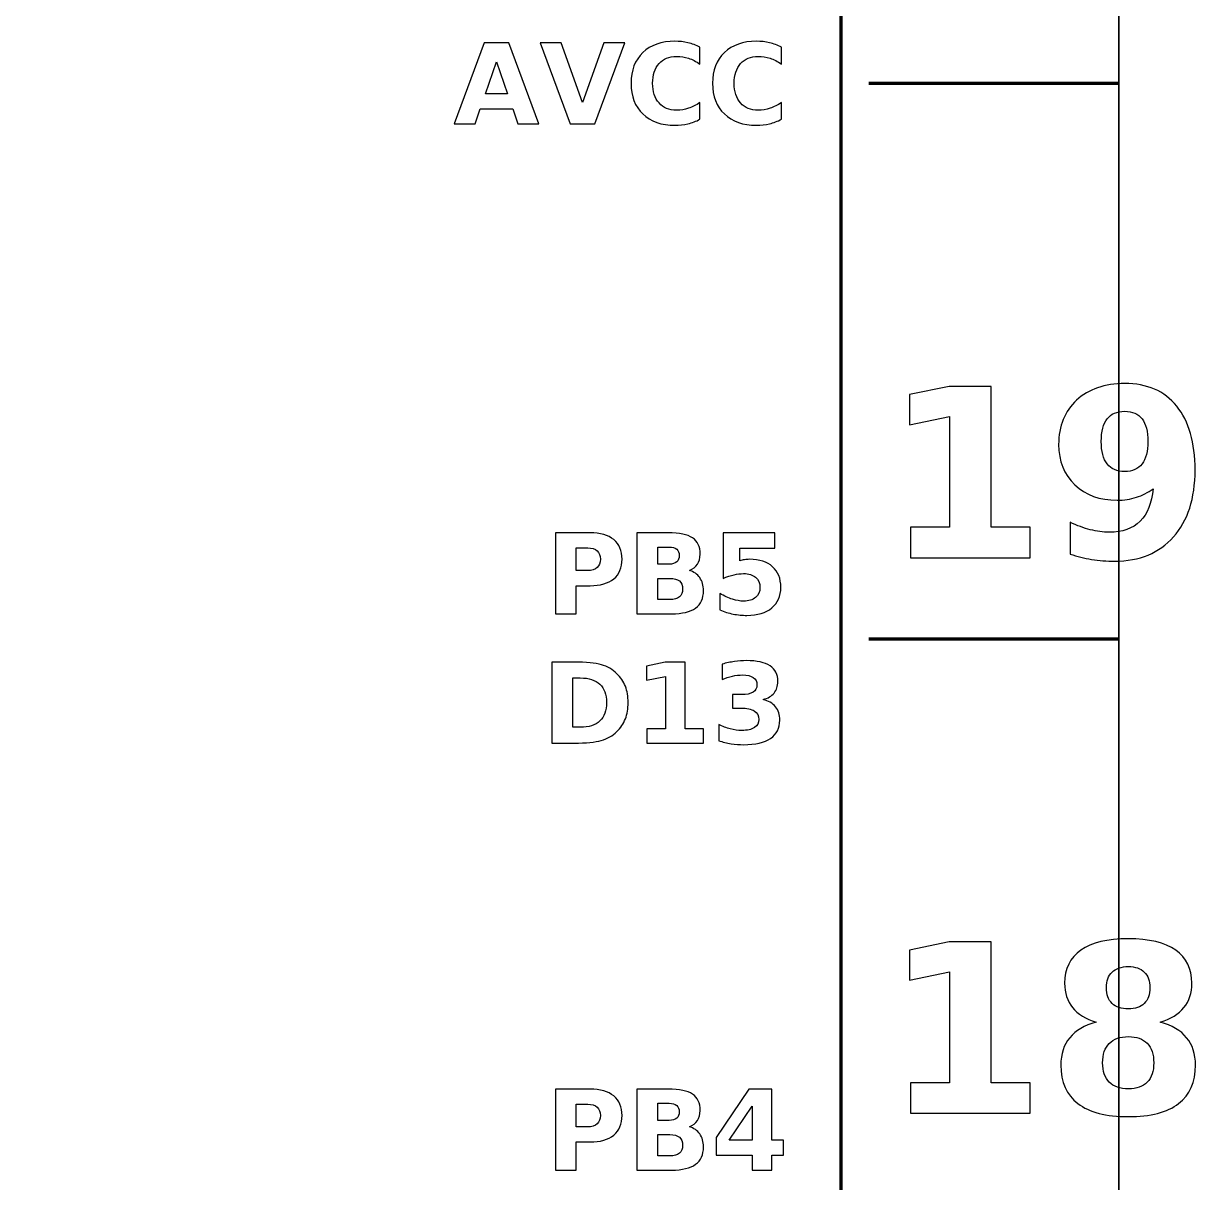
# Model space of a CAD drawing. Header units: centimetres. Extents: x -12.6 to -8.4, y -22.9 to -6.8.
# Drawn here: x -10.472 to -8.362, y -18.829 to -16.742 of the extents above; entities that cross this region are included whole.
import ezdxf

# ---------------------------------------------------------------- set-up
doc = ezdxf.new("R2010")
doc.units = ezdxf.units.CM
doc.header["$MEASUREMENT"] = 0
doc.layers.add('Layer 1', color=7, linetype='Continuous')

msp = doc.modelspace()

# ---------------------------------------------------------------- linework, layer by layer
at = {"layer": 'Layer 1', "color": 7, "lineweight": 35}
msp.add_open_spline([(-12.5, -6.85), (-12.5, -6.85), (-8.5, -6.85), (-8.5, -6.85), (-8.5, -6.85), (-8.5, -6.85), (-8.5, -22.85), (-8.5, -22.85), (-8.5, -22.85), (-8.5, -22.85), (-12.5, -22.85), (-12.5, -22.85), (-12.5, -22.85), (-12.5, -22.85), (-12.5, -6.85), (-12.5, -6.85)], degree=3, knots=[0, 0, 0, 0, 0.25, 0.25, 0.25, 0.25, 0.5, 0.5, 0.5, 0.5, 0.75, 0.75, 0.75, 0.75, 1, 1, 1, 1], dxfattribs=at)
at = {"layer": 'Layer 1', "color": 250, "lineweight": 100}
msp.add_open_spline([(-12, -8.35), (-12, -8.35), (-9, -8.35), (-9, -8.35), (-9, -8.35), (-9, -8.35), (-9, -22.25), (-9, -22.25), (-9, -22.25), (-9, -22.25), (-12, -22.25), (-12, -22.25), (-12, -22.25), (-12, -22.25), (-12, -8.35), (-12, -8.35)], degree=3, knots=[0, 0, 0, 0, 0.25, 0.25, 0.25, 0.25, 0.5, 0.5, 0.5, 0.5, 0.75, 0.75, 0.75, 0.75, 1, 1, 1, 1], dxfattribs=at)
at = {"layer": 'Layer 1', "color": 250}
for points, knots in [([(-9.59084, -16.89637), (-9.59084, -16.89637), (-9.64964, -16.89637), (-9.64964, -16.89637), (-9.64964, -16.89637), (-9.64964, -16.89637), (-9.6589, -16.9229), (-9.6589, -16.9229), (-9.6589, -16.9229), (-9.6589, -16.9229), (-9.6967, -16.9229), (-9.6967, -16.9229), (-9.6967, -16.9229), (-9.6967, -16.9229), (-9.6427, -16.7771), (-9.6427, -16.7771), (-9.6427, -16.7771), (-9.6427, -16.7771), (-9.59787, -16.7771), (-9.59787, -16.7771), (-9.59787, -16.7771), (-9.59787, -16.7771), (-9.54387, -16.9229), (-9.54387, -16.9229), (-9.54387, -16.9229), (-9.54387, -16.9229), (-9.58167, -16.9229), (-9.58167, -16.9229), (-9.58167, -16.9229), (-9.58167, -16.9229), (-9.59084, -16.89637), (-9.59084, -16.89637)], [0, 0, 0, 0, 0.125, 0.125, 0.125, 0.125, 0.25, 0.25, 0.25, 0.25, 0.375, 0.375, 0.375, 0.375, 0.5, 0.5, 0.5, 0.5, 0.625, 0.625, 0.625, 0.625, 0.75, 0.75, 0.75, 0.75, 0.875, 0.875, 0.875, 0.875, 1, 1, 1, 1]), ([(-9.5419, -16.7771), (-9.5419, -16.7771), (-9.5041, -16.7771), (-9.5041, -16.7771), (-9.5041, -16.7771), (-9.5041, -16.7771), (-9.46544, -16.8847), (-9.46544, -16.8847), (-9.46544, -16.8847), (-9.46544, -16.8847), (-9.42687, -16.7771), (-9.42687, -16.7771), (-9.42687, -16.7771), (-9.42687, -16.7771), (-9.38907, -16.7771), (-9.38907, -16.7771), (-9.38907, -16.7771), (-9.38907, -16.7771), (-9.44307, -16.9229), (-9.44307, -16.9229), (-9.44307, -16.9229), (-9.44307, -16.9229), (-9.4879, -16.9229), (-9.4879, -16.9229), (-9.4879, -16.9229), (-9.4879, -16.9229), (-9.5419, -16.7771), (-9.5419, -16.7771)], [0, 0, 0, 0, 0.1428571, 0.1428571, 0.1428571, 0.1428571, 0.2857143, 0.2857143, 0.2857143, 0.2857143, 0.4285714, 0.4285714, 0.4285714, 0.4285714, 0.5714286, 0.5714286, 0.5714286, 0.5714286, 0.7142857, 0.7142857, 0.7142857, 0.7142857, 0.8571429, 0.8571429, 0.8571429, 0.8571429, 1, 1, 1, 1]), ([(-9.25407, -16.9149), (-9.26097, -16.91847), (-9.26817, -16.92117), (-9.27567, -16.923), (-9.27567, -16.923), (-9.28314, -16.92483), (-9.29097, -16.92573), (-9.2991, -16.92573), (-9.2991, -16.92573), (-9.32337, -16.92573), (-9.3426, -16.91893), (-9.3568, -16.90537), (-9.3568, -16.90537), (-9.371, -16.8918), (-9.3781, -16.8734), (-9.3781, -16.85013), (-9.3781, -16.85013), (-9.3781, -16.82683), (-9.371, -16.8084), (-9.3568, -16.79483), (-9.3568, -16.79483), (-9.3426, -16.78127), (-9.32337, -16.77447), (-9.2991, -16.77447), (-9.2991, -16.77447), (-9.29097, -16.77447), (-9.28314, -16.77537), (-9.27567, -16.7772), (-9.27567, -16.7772), (-9.26817, -16.77903), (-9.26097, -16.78173), (-9.25407, -16.7853), (-9.25407, -16.7853), (-9.25407, -16.7853), (-9.25407, -16.81547), (-9.25407, -16.81547), (-9.25407, -16.81547), (-9.26104, -16.8107), (-9.2679, -16.80723), (-9.27467, -16.80503), (-9.27467, -16.80503), (-9.28144, -16.8028), (-9.28857, -16.8017), (-9.29607, -16.8017), (-9.29607, -16.8017), (-9.30947, -16.8017), (-9.32004, -16.806), (-9.3277, -16.8146), (-9.3277, -16.8146), (-9.3354, -16.8232), (-9.33924, -16.83503), (-9.33924, -16.85013), (-9.33924, -16.85013), (-9.33924, -16.8652), (-9.3354, -16.877), (-9.3277, -16.8856), (-9.3277, -16.8856), (-9.32004, -16.8942), (-9.30947, -16.8985), (-9.29607, -16.8985), (-9.29607, -16.8985), (-9.28857, -16.8985), (-9.28144, -16.8974), (-9.27467, -16.89517), (-9.27467, -16.89517), (-9.2679, -16.89297), (-9.26104, -16.8895), (-9.25407, -16.88473), (-9.25407, -16.88473), (-9.25407, -16.88473), (-9.25407, -16.9149), (-9.25407, -16.9149)], [0, 0, 0, 0, 0.0555556, 0.0555556, 0.0555556, 0.0555556, 0.1111111, 0.1111111, 0.1111111, 0.1111111, 0.1666667, 0.1666667, 0.1666667, 0.1666667, 0.2222222, 0.2222222, 0.2222222, 0.2222222, 0.2777778, 0.2777778, 0.2777778, 0.2777778, 0.3333333, 0.3333333, 0.3333333, 0.3333333, 0.3888889, 0.3888889, 0.3888889, 0.3888889, 0.4444444, 0.4444444, 0.4444444, 0.4444444, 0.5, 0.5, 0.5, 0.5, 0.5555556, 0.5555556, 0.5555556, 0.5555556, 0.6111111, 0.6111111, 0.6111111, 0.6111111, 0.6666667, 0.6666667, 0.6666667, 0.6666667, 0.7222222, 0.7222222, 0.7222222, 0.7222222, 0.7777778, 0.7777778, 0.7777778, 0.7777778, 0.8333333, 0.8333333, 0.8333333, 0.8333333, 0.8888889, 0.8888889, 0.8888889, 0.8888889, 0.9444444, 0.9444444, 0.9444444, 0.9444444, 1, 1, 1, 1]), ([(-9.1073, -16.9149), (-9.1142, -16.91847), (-9.1214, -16.92117), (-9.1289, -16.923), (-9.1289, -16.923), (-9.13637, -16.92483), (-9.1442, -16.92573), (-9.15233, -16.92573), (-9.15233, -16.92573), (-9.1766, -16.92573), (-9.19583, -16.91893), (-9.21003, -16.90537), (-9.21003, -16.90537), (-9.22423, -16.8918), (-9.23133, -16.8734), (-9.23133, -16.85013), (-9.23133, -16.85013), (-9.23133, -16.82683), (-9.22423, -16.8084), (-9.21003, -16.79483), (-9.21003, -16.79483), (-9.19583, -16.78127), (-9.1766, -16.77447), (-9.15233, -16.77447), (-9.15233, -16.77447), (-9.1442, -16.77447), (-9.13637, -16.77537), (-9.1289, -16.7772), (-9.1289, -16.7772), (-9.1214, -16.77903), (-9.1142, -16.78173), (-9.1073, -16.7853), (-9.1073, -16.7853), (-9.1073, -16.7853), (-9.1073, -16.81547), (-9.1073, -16.81547), (-9.1073, -16.81547), (-9.11427, -16.8107), (-9.12113, -16.80723), (-9.1279, -16.80503), (-9.1279, -16.80503), (-9.13467, -16.8028), (-9.1418, -16.8017), (-9.1493, -16.8017), (-9.1493, -16.8017), (-9.1627, -16.8017), (-9.17327, -16.806), (-9.18093, -16.8146), (-9.18093, -16.8146), (-9.18863, -16.8232), (-9.19247, -16.83503), (-9.19247, -16.85013), (-9.19247, -16.85013), (-9.19247, -16.8652), (-9.18863, -16.877), (-9.18093, -16.8856), (-9.18093, -16.8856), (-9.17327, -16.8942), (-9.1627, -16.8985), (-9.1493, -16.8985), (-9.1493, -16.8985), (-9.1418, -16.8985), (-9.13467, -16.8974), (-9.1279, -16.89517), (-9.1279, -16.89517), (-9.12113, -16.89297), (-9.11427, -16.8895), (-9.1073, -16.88473), (-9.1073, -16.88473), (-9.1073, -16.88473), (-9.1073, -16.9149), (-9.1073, -16.9149)], [0, 0, 0, 0, 0.0555556, 0.0555556, 0.0555556, 0.0555556, 0.1111111, 0.1111111, 0.1111111, 0.1111111, 0.1666667, 0.1666667, 0.1666667, 0.1666667, 0.2222222, 0.2222222, 0.2222222, 0.2222222, 0.2777778, 0.2777778, 0.2777778, 0.2777778, 0.3333333, 0.3333333, 0.3333333, 0.3333333, 0.3888889, 0.3888889, 0.3888889, 0.3888889, 0.4444444, 0.4444444, 0.4444444, 0.4444444, 0.5, 0.5, 0.5, 0.5, 0.5555556, 0.5555556, 0.5555556, 0.5555556, 0.6111111, 0.6111111, 0.6111111, 0.6111111, 0.6666667, 0.6666667, 0.6666667, 0.6666667, 0.7222222, 0.7222222, 0.7222222, 0.7222222, 0.7777778, 0.7777778, 0.7777778, 0.7777778, 0.8333333, 0.8333333, 0.8333333, 0.8333333, 0.8888889, 0.8888889, 0.8888889, 0.8888889, 0.9444444, 0.9444444, 0.9444444, 0.9444444, 1, 1, 1, 1]), ([(-9.64027, -16.8693), (-9.64027, -16.8693), (-9.6003, -16.8693), (-9.6003, -16.8693), (-9.6003, -16.8693), (-9.6003, -16.8693), (-9.62024, -16.8113), (-9.62024, -16.8113), (-9.62024, -16.8113), (-9.62024, -16.8113), (-9.64027, -16.8693), (-9.64027, -16.8693)], [0, 0, 0, 0, 0.3333333, 0.3333333, 0.3333333, 0.3333333, 0.6666667, 0.6666667, 0.6666667, 0.6666667, 1, 1, 1, 1]), ([(-8.87539, -17.64935), (-8.87539, -17.64935), (-8.80512, -17.64935), (-8.80512, -17.64935), (-8.80512, -17.64935), (-8.80512, -17.64935), (-8.80512, -17.44989), (-8.80512, -17.44989), (-8.80512, -17.44989), (-8.80512, -17.44989), (-8.87722, -17.46478), (-8.87722, -17.46478), (-8.87722, -17.46478), (-8.87722, -17.46478), (-8.87722, -17.41059), (-8.87722, -17.41059), (-8.87722, -17.41059), (-8.87722, -17.41059), (-8.80554, -17.3957), (-8.80554, -17.3957), (-8.80554, -17.3957), (-8.80554, -17.3957), (-8.72991, -17.3957), (-8.72991, -17.3957), (-8.72991, -17.3957), (-8.72991, -17.3957), (-8.72991, -17.64935), (-8.72991, -17.64935), (-8.72991, -17.64935), (-8.72991, -17.64935), (-8.65963, -17.64935), (-8.65963, -17.64935), (-8.65963, -17.64935), (-8.65963, -17.64935), (-8.65963, -17.70431), (-8.65963, -17.70431), (-8.65963, -17.70431), (-8.65963, -17.70431), (-8.87539, -17.70431), (-8.87539, -17.70431), (-8.87539, -17.70431), (-8.87539, -17.70431), (-8.87539, -17.64935), (-8.87539, -17.64935)], [0, 0, 0, 0, 0.0909091, 0.0909091, 0.0909091, 0.0909091, 0.1818182, 0.1818182, 0.1818182, 0.1818182, 0.2727273, 0.2727273, 0.2727273, 0.2727273, 0.3636364, 0.3636364, 0.3636364, 0.3636364, 0.4545455, 0.4545455, 0.4545455, 0.4545455, 0.5454545, 0.5454545, 0.5454545, 0.5454545, 0.6363636, 0.6363636, 0.6363636, 0.6363636, 0.7272727, 0.7272727, 0.7272727, 0.7272727, 0.8181818, 0.8181818, 0.8181818, 0.8181818, 0.9090909, 0.9090909, 0.9090909, 0.9090909, 1, 1, 1, 1]), ([(-8.58802, -17.69754), (-8.58802, -17.69754), (-8.58802, -17.64046), (-8.58802, -17.64046), (-8.58802, -17.64046), (-8.57532, -17.64638), (-8.56318, -17.65083), (-8.55161, -17.65379), (-8.55161, -17.65379), (-8.54004, -17.65676), (-8.52861, -17.65824), (-8.51732, -17.65824), (-8.51732, -17.65824), (-8.49361, -17.65824), (-8.4752, -17.65168), (-8.46193, -17.63848), (-8.46193, -17.63848), (-8.44874, -17.62536), (-8.44091, -17.60582), (-8.43858, -17.57992), (-8.43858, -17.57992), (-8.44796, -17.58684), (-8.45791, -17.59199), (-8.46857, -17.59544), (-8.46857, -17.59544), (-8.47915, -17.5989), (-8.49065, -17.60059), (-8.50307, -17.60059), (-8.50307, -17.60059), (-8.53461, -17.60059), (-8.56008, -17.59142), (-8.57941, -17.57301), (-8.57941, -17.57301), (-8.59881, -17.55459), (-8.60848, -17.53039), (-8.60848, -17.50034), (-8.60848, -17.50034), (-8.60848, -17.4671), (-8.59768, -17.4405), (-8.57616, -17.42054), (-8.57616, -17.42054), (-8.55457, -17.40057), (-8.52565, -17.39055), (-8.48945, -17.39055), (-8.48945, -17.39055), (-8.44916, -17.39055), (-8.41805, -17.4041), (-8.39604, -17.43126), (-8.39604, -17.43126), (-8.37395, -17.45843), (-8.36295, -17.49681), (-8.36295, -17.54641), (-8.36295, -17.54641), (-8.36295, -17.59735), (-8.37586, -17.63742), (-8.40161, -17.66656), (-8.40161, -17.66656), (-8.42736, -17.6957), (-8.46271, -17.71031), (-8.50758, -17.71031), (-8.50758, -17.71031), (-8.52212, -17.71031), (-8.53595, -17.70925), (-8.54914, -17.70713), (-8.54914, -17.70713), (-8.5624, -17.70502), (-8.57532, -17.70177), (-8.58802, -17.69754)], [0, 0, 0, 0, 0.0588235, 0.0588235, 0.0588235, 0.0588235, 0.1176471, 0.1176471, 0.1176471, 0.1176471, 0.1764706, 0.1764706, 0.1764706, 0.1764706, 0.2352941, 0.2352941, 0.2352941, 0.2352941, 0.2941176, 0.2941176, 0.2941176, 0.2941176, 0.3529412, 0.3529412, 0.3529412, 0.3529412, 0.4117647, 0.4117647, 0.4117647, 0.4117647, 0.4705882, 0.4705882, 0.4705882, 0.4705882, 0.5294118, 0.5294118, 0.5294118, 0.5294118, 0.5882353, 0.5882353, 0.5882353, 0.5882353, 0.6470588, 0.6470588, 0.6470588, 0.6470588, 0.7058824, 0.7058824, 0.7058824, 0.7058824, 0.7647059, 0.7647059, 0.7647059, 0.7647059, 0.8235294, 0.8235294, 0.8235294, 0.8235294, 0.8823529, 0.8823529, 0.8823529, 0.8823529, 0.9411765, 0.9411765, 0.9411765, 0.9411765, 1, 1, 1, 1]), ([(-8.4898, -17.54895), (-8.4759, -17.54895), (-8.46546, -17.54443), (-8.45841, -17.5354), (-8.45841, -17.5354), (-8.45142, -17.52637), (-8.44789, -17.51282), (-8.44789, -17.49476), (-8.44789, -17.49476), (-8.44789, -17.47684), (-8.45142, -17.46329), (-8.45841, -17.45419), (-8.45841, -17.45419), (-8.46546, -17.44509), (-8.4759, -17.44058), (-8.4898, -17.44058), (-8.4898, -17.44058), (-8.50377, -17.44058), (-8.51422, -17.44509), (-8.52127, -17.45419), (-8.52127, -17.45419), (-8.52826, -17.46329), (-8.53178, -17.47684), (-8.53178, -17.49476), (-8.53178, -17.49476), (-8.53178, -17.51282), (-8.52826, -17.52637), (-8.52127, -17.5354), (-8.52127, -17.5354), (-8.51422, -17.54443), (-8.50377, -17.54895), (-8.4898, -17.54895)], [0, 0, 0, 0, 0.125, 0.125, 0.125, 0.125, 0.25, 0.25, 0.25, 0.25, 0.375, 0.375, 0.375, 0.375, 0.5, 0.5, 0.5, 0.5, 0.625, 0.625, 0.625, 0.625, 0.75, 0.75, 0.75, 0.75, 0.875, 0.875, 0.875, 0.875, 1, 1, 1, 1]), ([(-9.51433, -17.65929), (-9.51433, -17.65929), (-9.45193, -17.65929), (-9.45193, -17.65929), (-9.45193, -17.65929), (-9.43337, -17.65929), (-9.41913, -17.66342), (-9.4092, -17.67166), (-9.4092, -17.67166), (-9.39927, -17.67989), (-9.3943, -17.69162), (-9.3943, -17.70686), (-9.3943, -17.70686), (-9.3943, -17.72212), (-9.39927, -17.73389), (-9.4092, -17.74212), (-9.4092, -17.74212), (-9.41913, -17.75036), (-9.43337, -17.75449), (-9.45193, -17.75449), (-9.45193, -17.75449), (-9.45193, -17.75449), (-9.47673, -17.75449), (-9.47673, -17.75449), (-9.47673, -17.75449), (-9.47673, -17.75449), (-9.47673, -17.80509), (-9.47673, -17.80509), (-9.47673, -17.80509), (-9.47673, -17.80509), (-9.51433, -17.80509), (-9.51433, -17.80509), (-9.51433, -17.80509), (-9.51433, -17.80509), (-9.51433, -17.65929), (-9.51433, -17.65929)], [0, 0, 0, 0, 0.1111111, 0.1111111, 0.1111111, 0.1111111, 0.2222222, 0.2222222, 0.2222222, 0.2222222, 0.3333333, 0.3333333, 0.3333333, 0.3333333, 0.4444444, 0.4444444, 0.4444444, 0.4444444, 0.5555556, 0.5555556, 0.5555556, 0.5555556, 0.6666667, 0.6666667, 0.6666667, 0.6666667, 0.7777778, 0.7777778, 0.7777778, 0.7777778, 0.8888889, 0.8888889, 0.8888889, 0.8888889, 1, 1, 1, 1]), ([(-9.27313, -17.72706), (-9.26506, -17.72939), (-9.2588, -17.73372), (-9.25436, -17.74006), (-9.25436, -17.74006), (-9.24993, -17.74636), (-9.24773, -17.75412), (-9.24773, -17.76329), (-9.24773, -17.76329), (-9.24773, -17.77736), (-9.2525, -17.78782), (-9.262, -17.79472), (-9.262, -17.79472), (-9.2715, -17.80162), (-9.28596, -17.80509), (-9.30536, -17.80509), (-9.30536, -17.80509), (-9.30536, -17.80509), (-9.36776, -17.80509), (-9.36776, -17.80509), (-9.36776, -17.80509), (-9.36776, -17.80509), (-9.36776, -17.65929), (-9.36776, -17.65929), (-9.36776, -17.65929), (-9.36776, -17.65929), (-9.31133, -17.65929), (-9.31133, -17.65929), (-9.31133, -17.65929), (-9.29106, -17.65929), (-9.2764, -17.66236), (-9.26733, -17.66846), (-9.26733, -17.66846), (-9.25823, -17.67459), (-9.2537, -17.68439), (-9.2537, -17.69786), (-9.2537, -17.69786), (-9.2537, -17.70496), (-9.25536, -17.71099), (-9.25866, -17.71599), (-9.25866, -17.71599), (-9.262, -17.72096), (-9.2668, -17.72466), (-9.27313, -17.72706)], [0, 0, 0, 0, 0.0909091, 0.0909091, 0.0909091, 0.0909091, 0.1818182, 0.1818182, 0.1818182, 0.1818182, 0.2727273, 0.2727273, 0.2727273, 0.2727273, 0.3636364, 0.3636364, 0.3636364, 0.3636364, 0.4545455, 0.4545455, 0.4545455, 0.4545455, 0.5454545, 0.5454545, 0.5454545, 0.5454545, 0.6363636, 0.6363636, 0.6363636, 0.6363636, 0.7272727, 0.7272727, 0.7272727, 0.7272727, 0.8181818, 0.8181818, 0.8181818, 0.8181818, 0.9090909, 0.9090909, 0.9090909, 0.9090909, 1, 1, 1, 1]), ([(-9.2125, -17.65929), (-9.2125, -17.65929), (-9.11903, -17.65929), (-9.11903, -17.65929), (-9.11903, -17.65929), (-9.11903, -17.65929), (-9.11903, -17.68692), (-9.11903, -17.68692), (-9.11903, -17.68692), (-9.11903, -17.68692), (-9.18253, -17.68692), (-9.18253, -17.68692), (-9.18253, -17.68692), (-9.18253, -17.68692), (-9.18253, -17.70949), (-9.18253, -17.70949), (-9.18253, -17.70949), (-9.17967, -17.70872), (-9.1768, -17.70812), (-9.1739, -17.70769), (-9.1739, -17.70769), (-9.171, -17.70726), (-9.16797, -17.70706), (-9.16487, -17.70706), (-9.16487, -17.70706), (-9.14707, -17.70706), (-9.13323, -17.71149), (-9.12333, -17.72039), (-9.12333, -17.72039), (-9.11343, -17.72926), (-9.1085, -17.74166), (-9.1085, -17.75752), (-9.1085, -17.75752), (-9.1085, -17.77329), (-9.1139, -17.78562), (-9.12467, -17.79456), (-9.12467, -17.79456), (-9.13543, -17.80346), (-9.1504, -17.80792), (-9.16953, -17.80792), (-9.16953, -17.80792), (-9.1778, -17.80792), (-9.186, -17.80712), (-9.1941, -17.80552), (-9.1941, -17.80552), (-9.2022, -17.80392), (-9.21027, -17.80152), (-9.21827, -17.79826), (-9.21827, -17.79826), (-9.21827, -17.79826), (-9.21827, -17.76866), (-9.21827, -17.76866), (-9.21827, -17.76866), (-9.21033, -17.77322), (-9.2028, -17.77662), (-9.19567, -17.77889), (-9.19567, -17.77889), (-9.18853, -17.78119), (-9.1818, -17.78232), (-9.1755, -17.78232), (-9.1755, -17.78232), (-9.16637, -17.78232), (-9.1592, -17.78009), (-9.15397, -17.77562), (-9.15397, -17.77562), (-9.14873, -17.77119), (-9.1461, -17.76516), (-9.1461, -17.75752), (-9.1461, -17.75752), (-9.1461, -17.74986), (-9.14873, -17.74382), (-9.15397, -17.73939), (-9.15397, -17.73939), (-9.1592, -17.73496), (-9.16637, -17.73276), (-9.1755, -17.73276), (-9.1755, -17.73276), (-9.1809, -17.73276), (-9.18667, -17.73346), (-9.19277, -17.73486), (-9.19277, -17.73486), (-9.1989, -17.73626), (-9.20547, -17.73842), (-9.2125, -17.74136), (-9.2125, -17.74136), (-9.2125, -17.74136), (-9.2125, -17.65929), (-9.2125, -17.65929)], [0, 0, 0, 0, 0.0454545, 0.0454545, 0.0454545, 0.0454545, 0.0909091, 0.0909091, 0.0909091, 0.0909091, 0.1363636, 0.1363636, 0.1363636, 0.1363636, 0.1818182, 0.1818182, 0.1818182, 0.1818182, 0.2272727, 0.2272727, 0.2272727, 0.2272727, 0.2727273, 0.2727273, 0.2727273, 0.2727273, 0.3181818, 0.3181818, 0.3181818, 0.3181818, 0.3636364, 0.3636364, 0.3636364, 0.3636364, 0.4090909, 0.4090909, 0.4090909, 0.4090909, 0.4545455, 0.4545455, 0.4545455, 0.4545455, 0.5, 0.5, 0.5, 0.5, 0.5454545, 0.5454545, 0.5454545, 0.5454545, 0.5909091, 0.5909091, 0.5909091, 0.5909091, 0.6363636, 0.6363636, 0.6363636, 0.6363636, 0.6818182, 0.6818182, 0.6818182, 0.6818182, 0.7272727, 0.7272727, 0.7272727, 0.7272727, 0.7727273, 0.7727273, 0.7727273, 0.7727273, 0.8181818, 0.8181818, 0.8181818, 0.8181818, 0.8636364, 0.8636364, 0.8636364, 0.8636364, 0.9090909, 0.9090909, 0.9090909, 0.9090909, 0.9545455, 0.9545455, 0.9545455, 0.9545455, 1, 1, 1, 1]), ([(-9.47673, -17.68652), (-9.47673, -17.68652), (-9.47673, -17.72726), (-9.47673, -17.72726), (-9.47673, -17.72726), (-9.47673, -17.72726), (-9.45593, -17.72726), (-9.45593, -17.72726), (-9.45593, -17.72726), (-9.44863, -17.72726), (-9.443, -17.72549), (-9.43903, -17.72192), (-9.43903, -17.72192), (-9.43507, -17.71839), (-9.43307, -17.71336), (-9.43307, -17.70686), (-9.43307, -17.70686), (-9.43307, -17.70032), (-9.43507, -17.69532), (-9.43903, -17.69179), (-9.43903, -17.69179), (-9.443, -17.68829), (-9.44863, -17.68652), (-9.45593, -17.68652), (-9.45593, -17.68652), (-9.45593, -17.68652), (-9.47673, -17.68652), (-9.47673, -17.68652)], [0, 0, 0, 0, 0.1428571, 0.1428571, 0.1428571, 0.1428571, 0.2857143, 0.2857143, 0.2857143, 0.2857143, 0.4285714, 0.4285714, 0.4285714, 0.4285714, 0.5714286, 0.5714286, 0.5714286, 0.5714286, 0.7142857, 0.7142857, 0.7142857, 0.7142857, 0.8571429, 0.8571429, 0.8571429, 0.8571429, 1, 1, 1, 1]), ([(-9.30936, -17.71572), (-9.30343, -17.71572), (-9.29893, -17.71442), (-9.2959, -17.71182), (-9.2959, -17.71182), (-9.29283, -17.70922), (-9.2913, -17.70539), (-9.2913, -17.70029), (-9.2913, -17.70029), (-9.2913, -17.69529), (-9.29283, -17.69149), (-9.2959, -17.68886), (-9.2959, -17.68886), (-9.29893, -17.68622), (-9.30343, -17.68489), (-9.30936, -17.68489), (-9.30936, -17.68489), (-9.30936, -17.68489), (-9.33016, -17.68489), (-9.33016, -17.68489), (-9.33016, -17.68489), (-9.33016, -17.68489), (-9.33016, -17.71572), (-9.33016, -17.71572), (-9.33016, -17.71572), (-9.33016, -17.71572), (-9.30936, -17.71572), (-9.30936, -17.71572)], [0, 0, 0, 0, 0.1428571, 0.1428571, 0.1428571, 0.1428571, 0.2857143, 0.2857143, 0.2857143, 0.2857143, 0.4285714, 0.4285714, 0.4285714, 0.4285714, 0.5714286, 0.5714286, 0.5714286, 0.5714286, 0.7142857, 0.7142857, 0.7142857, 0.7142857, 0.8571429, 0.8571429, 0.8571429, 0.8571429, 1, 1, 1, 1]), ([(-9.3081, -17.77949), (-9.30053, -17.77949), (-9.29486, -17.77789), (-9.29103, -17.77472), (-9.29103, -17.77472), (-9.28723, -17.77152), (-9.28533, -17.76669), (-9.28533, -17.76026), (-9.28533, -17.76026), (-9.28533, -17.75396), (-9.28723, -17.74922), (-9.291, -17.74606), (-9.291, -17.74606), (-9.29476, -17.74289), (-9.30046, -17.74132), (-9.3081, -17.74132), (-9.3081, -17.74132), (-9.3081, -17.74132), (-9.33016, -17.74132), (-9.33016, -17.74132), (-9.33016, -17.74132), (-9.33016, -17.74132), (-9.33016, -17.77949), (-9.33016, -17.77949), (-9.33016, -17.77949), (-9.33016, -17.77949), (-9.3081, -17.77949), (-9.3081, -17.77949)], [0, 0, 0, 0, 0.1428571, 0.1428571, 0.1428571, 0.1428571, 0.2857143, 0.2857143, 0.2857143, 0.2857143, 0.4285714, 0.4285714, 0.4285714, 0.4285714, 0.5714286, 0.5714286, 0.5714286, 0.5714286, 0.7142857, 0.7142857, 0.7142857, 0.7142857, 0.8571429, 0.8571429, 0.8571429, 0.8571429, 1, 1, 1, 1]), ([(-9.5205, -17.89209), (-9.5205, -17.89209), (-9.48084, -17.89209), (-9.48084, -17.89209), (-9.48084, -17.89209), (-9.4587, -17.89209), (-9.44224, -17.89366), (-9.4314, -17.89682), (-9.4314, -17.89682), (-9.42057, -17.89999), (-9.41127, -17.90532), (-9.4035, -17.91289), (-9.4035, -17.91289), (-9.39667, -17.91946), (-9.3916, -17.92706), (-9.38827, -17.93566), (-9.38827, -17.93566), (-9.38497, -17.94422), (-9.3833, -17.95396), (-9.3833, -17.96486), (-9.3833, -17.96486), (-9.3833, -17.97586), (-9.38497, -17.98566), (-9.38827, -17.99429), (-9.38827, -17.99429), (-9.3916, -18.00292), (-9.39667, -18.01052), (-9.4035, -18.01709), (-9.4035, -18.01709), (-9.41134, -18.02466), (-9.4207, -18.02999), (-9.43164, -18.03316), (-9.43164, -18.03316), (-9.44257, -18.03632), (-9.45897, -18.03789), (-9.48084, -18.03789), (-9.48084, -18.03789), (-9.48084, -18.03789), (-9.5205, -18.03789), (-9.5205, -18.03789), (-9.5205, -18.03789), (-9.5205, -18.03789), (-9.5205, -17.89209), (-9.5205, -17.89209)], [0, 0, 0, 0, 0.0909091, 0.0909091, 0.0909091, 0.0909091, 0.1818182, 0.1818182, 0.1818182, 0.1818182, 0.2727273, 0.2727273, 0.2727273, 0.2727273, 0.3636364, 0.3636364, 0.3636364, 0.3636364, 0.4545455, 0.4545455, 0.4545455, 0.4545455, 0.5454545, 0.5454545, 0.5454545, 0.5454545, 0.6363636, 0.6363636, 0.6363636, 0.6363636, 0.7272727, 0.7272727, 0.7272727, 0.7272727, 0.8181818, 0.8181818, 0.8181818, 0.8181818, 0.9090909, 0.9090909, 0.9090909, 0.9090909, 1, 1, 1, 1]), ([(-9.34944, -18.01192), (-9.34944, -18.01192), (-9.31624, -18.01192), (-9.31624, -18.01192), (-9.31624, -18.01192), (-9.31624, -18.01192), (-9.31624, -17.91769), (-9.31624, -17.91769), (-9.31624, -17.91769), (-9.31624, -17.91769), (-9.3503, -17.92472), (-9.3503, -17.92472), (-9.3503, -17.92472), (-9.3503, -17.92472), (-9.3503, -17.89912), (-9.3503, -17.89912), (-9.3503, -17.89912), (-9.3503, -17.89912), (-9.31644, -17.89209), (-9.31644, -17.89209), (-9.31644, -17.89209), (-9.31644, -17.89209), (-9.2807, -17.89209), (-9.2807, -17.89209), (-9.2807, -17.89209), (-9.2807, -17.89209), (-9.2807, -18.01192), (-9.2807, -18.01192), (-9.2807, -18.01192), (-9.2807, -18.01192), (-9.2475, -18.01192), (-9.2475, -18.01192), (-9.2475, -18.01192), (-9.2475, -18.01192), (-9.2475, -18.03789), (-9.2475, -18.03789), (-9.2475, -18.03789), (-9.2475, -18.03789), (-9.34944, -18.03789), (-9.34944, -18.03789), (-9.34944, -18.03789), (-9.34944, -18.03789), (-9.34944, -18.01192), (-9.34944, -18.01192)], [0, 0, 0, 0, 0.0909091, 0.0909091, 0.0909091, 0.0909091, 0.1818182, 0.1818182, 0.1818182, 0.1818182, 0.2727273, 0.2727273, 0.2727273, 0.2727273, 0.3636364, 0.3636364, 0.3636364, 0.3636364, 0.4545455, 0.4545455, 0.4545455, 0.4545455, 0.5454545, 0.5454545, 0.5454545, 0.5454545, 0.6363636, 0.6363636, 0.6363636, 0.6363636, 0.7272727, 0.7272727, 0.7272727, 0.7272727, 0.8181818, 0.8181818, 0.8181818, 0.8181818, 0.9090909, 0.9090909, 0.9090909, 0.9090909, 1, 1, 1, 1]), ([(-9.14053, -17.95926), (-9.13073, -17.96179), (-9.12323, -17.96622), (-9.11813, -17.97249), (-9.11813, -17.97249), (-9.11303, -17.97879), (-9.11047, -17.98676), (-9.11047, -17.99646), (-9.11047, -17.99646), (-9.11047, -18.01092), (-9.116, -18.02192), (-9.12707, -18.02946), (-9.12707, -18.02946), (-9.13813, -18.03696), (-9.15427, -18.04072), (-9.1755, -18.04072), (-9.1755, -18.04072), (-9.183, -18.04072), (-9.1905, -18.04012), (-9.19803, -18.03892), (-9.19803, -18.03892), (-9.20553, -18.03772), (-9.21297, -18.03589), (-9.22033, -18.03349), (-9.22033, -18.03349), (-9.22033, -18.03349), (-9.22033, -18.00449), (-9.22033, -18.00449), (-9.22033, -18.00449), (-9.2133, -18.00799), (-9.20633, -18.01066), (-9.1994, -18.01246), (-9.1994, -18.01246), (-9.19247, -18.01422), (-9.18563, -18.01512), (-9.17893, -18.01512), (-9.17893, -18.01512), (-9.16897, -18.01512), (-9.16133, -18.01339), (-9.15603, -18.00996), (-9.15603, -18.00996), (-9.15073, -18.00649), (-9.14807, -18.00156), (-9.14807, -17.99509), (-9.14807, -17.99509), (-9.14807, -17.98846), (-9.1508, -17.98342), (-9.15623, -17.98002), (-9.15623, -17.98002), (-9.16167, -17.97659), (-9.1697, -17.97489), (-9.1803, -17.97489), (-9.1803, -17.97489), (-9.1803, -17.97489), (-9.19533, -17.97489), (-9.19533, -17.97489), (-9.19533, -17.97489), (-9.19533, -17.97489), (-9.19533, -17.95066), (-9.19533, -17.95066), (-9.19533, -17.95066), (-9.19533, -17.95066), (-9.17953, -17.95066), (-9.17953, -17.95066), (-9.17953, -17.95066), (-9.17007, -17.95066), (-9.16307, -17.94919), (-9.15843, -17.94622), (-9.15843, -17.94622), (-9.1538, -17.94326), (-9.1515, -17.93876), (-9.1515, -17.93272), (-9.1515, -17.93272), (-9.1515, -17.92712), (-9.15373, -17.92279), (-9.15823, -17.91976), (-9.15823, -17.91976), (-9.16273, -17.91669), (-9.16907, -17.91516), (-9.17727, -17.91516), (-9.17727, -17.91516), (-9.18333, -17.91516), (-9.18943, -17.91582), (-9.19563, -17.91719), (-9.19563, -17.91719), (-9.2018, -17.91856), (-9.20793, -17.92059), (-9.21407, -17.92326), (-9.21407, -17.92326), (-9.21407, -17.92326), (-9.21407, -17.89572), (-9.21407, -17.89572), (-9.21407, -17.89572), (-9.20663, -17.89362), (-9.1993, -17.89206), (-9.192, -17.89102), (-9.192, -17.89102), (-9.1847, -17.88999), (-9.17757, -17.88946), (-9.17053, -17.88946), (-9.17053, -17.88946), (-9.1516, -17.88946), (-9.1374, -17.89256), (-9.128, -17.89879), (-9.128, -17.89879), (-9.1186, -17.90499), (-9.1139, -17.91436), (-9.1139, -17.92686), (-9.1139, -17.92686), (-9.1139, -17.93536), (-9.11613, -17.94236), (-9.12063, -17.94779), (-9.12063, -17.94779), (-9.12513, -17.95322), (-9.13177, -17.95706), (-9.14053, -17.95926)], [0, 0, 0, 0, 0.0344828, 0.0344828, 0.0344828, 0.0344828, 0.0689655, 0.0689655, 0.0689655, 0.0689655, 0.1034483, 0.1034483, 0.1034483, 0.1034483, 0.137931, 0.137931, 0.137931, 0.137931, 0.1724138, 0.1724138, 0.1724138, 0.1724138, 0.2068966, 0.2068966, 0.2068966, 0.2068966, 0.2413793, 0.2413793, 0.2413793, 0.2413793, 0.2758621, 0.2758621, 0.2758621, 0.2758621, 0.3103448, 0.3103448, 0.3103448, 0.3103448, 0.3448276, 0.3448276, 0.3448276, 0.3448276, 0.3793103, 0.3793103, 0.3793103, 0.3793103, 0.4137931, 0.4137931, 0.4137931, 0.4137931, 0.4482759, 0.4482759, 0.4482759, 0.4482759, 0.4827586, 0.4827586, 0.4827586, 0.4827586, 0.5172414, 0.5172414, 0.5172414, 0.5172414, 0.5517241, 0.5517241, 0.5517241, 0.5517241, 0.5862069, 0.5862069, 0.5862069, 0.5862069, 0.6206897, 0.6206897, 0.6206897, 0.6206897, 0.6551724, 0.6551724, 0.6551724, 0.6551724, 0.6896552, 0.6896552, 0.6896552, 0.6896552, 0.7241379, 0.7241379, 0.7241379, 0.7241379, 0.7586207, 0.7586207, 0.7586207, 0.7586207, 0.7931034, 0.7931034, 0.7931034, 0.7931034, 0.8275862, 0.8275862, 0.8275862, 0.8275862, 0.862069, 0.862069, 0.862069, 0.862069, 0.8965517, 0.8965517, 0.8965517, 0.8965517, 0.9310345, 0.9310345, 0.9310345, 0.9310345, 0.9655172, 0.9655172, 0.9655172, 0.9655172, 1, 1, 1, 1]), ([(-9.4829, -17.92052), (-9.4829, -17.92052), (-9.4829, -18.00946), (-9.4829, -18.00946), (-9.4829, -18.00946), (-9.4829, -18.00946), (-9.46944, -18.00946), (-9.46944, -18.00946), (-9.46944, -18.00946), (-9.45407, -18.00946), (-9.44234, -18.00566), (-9.43424, -17.99802), (-9.43424, -17.99802), (-9.42614, -17.99042), (-9.42207, -17.97936), (-9.42207, -17.96486), (-9.42207, -17.96486), (-9.42207, -17.95039), (-9.4261, -17.93939), (-9.43417, -17.93186), (-9.43417, -17.93186), (-9.44224, -17.92429), (-9.454, -17.92052), (-9.46944, -17.92052), (-9.46944, -17.92052), (-9.46944, -17.92052), (-9.4829, -17.92052), (-9.4829, -17.92052)], [0, 0, 0, 0, 0.1428571, 0.1428571, 0.1428571, 0.1428571, 0.2857143, 0.2857143, 0.2857143, 0.2857143, 0.4285714, 0.4285714, 0.4285714, 0.4285714, 0.5714286, 0.5714286, 0.5714286, 0.5714286, 0.7142857, 0.7142857, 0.7142857, 0.7142857, 0.8571429, 0.8571429, 0.8571429, 0.8571429, 1, 1, 1, 1]), ([(-8.54117, -18.53999), (-8.55986, -18.53434), (-8.57398, -18.52566), (-8.5835, -18.51395), (-8.5835, -18.51395), (-8.59303, -18.50224), (-8.59775, -18.48764), (-8.59775, -18.47014), (-8.59775, -18.47014), (-8.59775, -18.4441), (-8.58802, -18.42421), (-8.56861, -18.41059), (-8.56861, -18.41059), (-8.54921, -18.39697), (-8.52064, -18.39013), (-8.48303, -18.39013), (-8.48303, -18.39013), (-8.44571, -18.39013), (-8.41727, -18.3969), (-8.39787, -18.41052), (-8.39787, -18.41052), (-8.37847, -18.42407), (-8.36873, -18.44396), (-8.36873, -18.47014), (-8.36873, -18.47014), (-8.36873, -18.48764), (-8.37353, -18.50224), (-8.38305, -18.51395), (-8.38305, -18.51395), (-8.39265, -18.52566), (-8.40683, -18.53434), (-8.42553, -18.53999), (-8.42553, -18.53999), (-8.40457, -18.54577), (-8.38877, -18.55516), (-8.37812, -18.56821), (-8.37812, -18.56821), (-8.36746, -18.58119), (-8.3621, -18.59763), (-8.3621, -18.61753), (-8.3621, -18.61753), (-8.3621, -18.64808), (-8.37226, -18.67122), (-8.39258, -18.68681), (-8.39258, -18.68681), (-8.4129, -18.70248), (-8.4431, -18.71031), (-8.48303, -18.71031), (-8.48303, -18.71031), (-8.52318, -18.71031), (-8.55344, -18.70248), (-8.57391, -18.68681), (-8.57391, -18.68681), (-8.59437, -18.67122), (-8.6046, -18.64808), (-8.6046, -18.61753), (-8.6046, -18.61753), (-8.6046, -18.59763), (-8.59923, -18.58119), (-8.58858, -18.56821), (-8.58858, -18.56821), (-8.57793, -18.55516), (-8.56212, -18.54577), (-8.54117, -18.53999)], [0, 0, 0, 0, 0.0625, 0.0625, 0.0625, 0.0625, 0.125, 0.125, 0.125, 0.125, 0.1875, 0.1875, 0.1875, 0.1875, 0.25, 0.25, 0.25, 0.25, 0.3125, 0.3125, 0.3125, 0.3125, 0.375, 0.375, 0.375, 0.375, 0.4375, 0.4375, 0.4375, 0.4375, 0.5, 0.5, 0.5, 0.5, 0.5625, 0.5625, 0.5625, 0.5625, 0.625, 0.625, 0.625, 0.625, 0.6875, 0.6875, 0.6875, 0.6875, 0.75, 0.75, 0.75, 0.75, 0.8125, 0.8125, 0.8125, 0.8125, 0.875, 0.875, 0.875, 0.875, 0.9375, 0.9375, 0.9375, 0.9375, 1, 1, 1, 1]), ([(-8.87539, -18.64935), (-8.87539, -18.64935), (-8.80512, -18.64935), (-8.80512, -18.64935), (-8.80512, -18.64935), (-8.80512, -18.64935), (-8.80512, -18.44989), (-8.80512, -18.44989), (-8.80512, -18.44989), (-8.80512, -18.44989), (-8.87722, -18.46478), (-8.87722, -18.46478), (-8.87722, -18.46478), (-8.87722, -18.46478), (-8.87722, -18.41059), (-8.87722, -18.41059), (-8.87722, -18.41059), (-8.87722, -18.41059), (-8.80554, -18.3957), (-8.80554, -18.3957), (-8.80554, -18.3957), (-8.80554, -18.3957), (-8.72991, -18.3957), (-8.72991, -18.3957), (-8.72991, -18.3957), (-8.72991, -18.3957), (-8.72991, -18.64935), (-8.72991, -18.64935), (-8.72991, -18.64935), (-8.72991, -18.64935), (-8.65963, -18.64935), (-8.65963, -18.64935), (-8.65963, -18.64935), (-8.65963, -18.64935), (-8.65963, -18.70431), (-8.65963, -18.70431), (-8.65963, -18.70431), (-8.65963, -18.70431), (-8.87539, -18.70431), (-8.87539, -18.70431), (-8.87539, -18.70431), (-8.87539, -18.70431), (-8.87539, -18.64935), (-8.87539, -18.64935)], [0, 0, 0, 0, 0.0909091, 0.0909091, 0.0909091, 0.0909091, 0.1818182, 0.1818182, 0.1818182, 0.1818182, 0.2727273, 0.2727273, 0.2727273, 0.2727273, 0.3636364, 0.3636364, 0.3636364, 0.3636364, 0.4545455, 0.4545455, 0.4545455, 0.4545455, 0.5454545, 0.5454545, 0.5454545, 0.5454545, 0.6363636, 0.6363636, 0.6363636, 0.6363636, 0.7272727, 0.7272727, 0.7272727, 0.7272727, 0.8181818, 0.8181818, 0.8181818, 0.8181818, 0.9090909, 0.9090909, 0.9090909, 0.9090909, 1, 1, 1, 1]), ([(-8.52254, -18.47818), (-8.52254, -18.49046), (-8.51915, -18.49991), (-8.51231, -18.50647), (-8.51231, -18.50647), (-8.50547, -18.51311), (-8.49573, -18.51642), (-8.48303, -18.51642), (-8.48303, -18.51642), (-8.47061, -18.51642), (-8.46102, -18.51311), (-8.45431, -18.50647), (-8.45431, -18.50647), (-8.44754, -18.49991), (-8.44415, -18.49046), (-8.44415, -18.47818), (-8.44415, -18.47818), (-8.44415, -18.4659), (-8.44754, -18.45652), (-8.45431, -18.44996), (-8.45431, -18.44996), (-8.46102, -18.4434), (-8.47061, -18.44015), (-8.48303, -18.44015), (-8.48303, -18.44015), (-8.49573, -18.44015), (-8.50547, -18.44347), (-8.51231, -18.4501), (-8.51231, -18.4501), (-8.51915, -18.45666), (-8.52254, -18.46605), (-8.52254, -18.47818)], [0, 0, 0, 0, 0.125, 0.125, 0.125, 0.125, 0.25, 0.25, 0.25, 0.25, 0.375, 0.375, 0.375, 0.375, 0.5, 0.5, 0.5, 0.5, 0.625, 0.625, 0.625, 0.625, 0.75, 0.75, 0.75, 0.75, 0.875, 0.875, 0.875, 0.875, 1, 1, 1, 1]), ([(-8.48303, -18.56623), (-8.49792, -18.56623), (-8.50942, -18.57033), (-8.51739, -18.57844), (-8.51739, -18.57844), (-8.52536, -18.58655), (-8.52939, -18.5982), (-8.52939, -18.61336), (-8.52939, -18.61336), (-8.52939, -18.62853), (-8.52536, -18.6401), (-8.51739, -18.64822), (-8.51739, -18.64822), (-8.50942, -18.65626), (-8.49792, -18.66028), (-8.48303, -18.66028), (-8.48303, -18.66028), (-8.46828, -18.66028), (-8.457, -18.65626), (-8.44909, -18.64822), (-8.44909, -18.64822), (-8.44126, -18.6401), (-8.43731, -18.62853), (-8.43731, -18.61336), (-8.43731, -18.61336), (-8.43731, -18.59805), (-8.44126, -18.58641), (-8.44909, -18.5783), (-8.44909, -18.5783), (-8.457, -18.57026), (-8.46828, -18.56623), (-8.48303, -18.56623)], [0, 0, 0, 0, 0.125, 0.125, 0.125, 0.125, 0.25, 0.25, 0.25, 0.25, 0.375, 0.375, 0.375, 0.375, 0.5, 0.5, 0.5, 0.5, 0.625, 0.625, 0.625, 0.625, 0.75, 0.75, 0.75, 0.75, 0.875, 0.875, 0.875, 0.875, 1, 1, 1, 1]), ([(-9.51433, -18.6607), (-9.51433, -18.6607), (-9.45193, -18.6607), (-9.45193, -18.6607), (-9.45193, -18.6607), (-9.43337, -18.6607), (-9.41913, -18.66483), (-9.4092, -18.67307), (-9.4092, -18.67307), (-9.39927, -18.6813), (-9.3943, -18.69303), (-9.3943, -18.70827), (-9.3943, -18.70827), (-9.3943, -18.72353), (-9.39927, -18.7353), (-9.4092, -18.74353), (-9.4092, -18.74353), (-9.41913, -18.75177), (-9.43337, -18.7559), (-9.45193, -18.7559), (-9.45193, -18.7559), (-9.45193, -18.7559), (-9.47673, -18.7559), (-9.47673, -18.7559), (-9.47673, -18.7559), (-9.47673, -18.7559), (-9.47673, -18.8065), (-9.47673, -18.8065), (-9.47673, -18.8065), (-9.47673, -18.8065), (-9.51433, -18.8065), (-9.51433, -18.8065), (-9.51433, -18.8065), (-9.51433, -18.8065), (-9.51433, -18.6607), (-9.51433, -18.6607)], [0, 0, 0, 0, 0.1111111, 0.1111111, 0.1111111, 0.1111111, 0.2222222, 0.2222222, 0.2222222, 0.2222222, 0.3333333, 0.3333333, 0.3333333, 0.3333333, 0.4444444, 0.4444444, 0.4444444, 0.4444444, 0.5555556, 0.5555556, 0.5555556, 0.5555556, 0.6666667, 0.6666667, 0.6666667, 0.6666667, 0.7777778, 0.7777778, 0.7777778, 0.7777778, 0.8888889, 0.8888889, 0.8888889, 0.8888889, 1, 1, 1, 1]), ([(-9.27313, -18.72847), (-9.26506, -18.7308), (-9.2588, -18.73513), (-9.25436, -18.74147), (-9.25436, -18.74147), (-9.24993, -18.74777), (-9.24773, -18.75553), (-9.24773, -18.7647), (-9.24773, -18.7647), (-9.24773, -18.77877), (-9.2525, -18.78923), (-9.262, -18.79613), (-9.262, -18.79613), (-9.2715, -18.80303), (-9.28596, -18.8065), (-9.30536, -18.8065), (-9.30536, -18.8065), (-9.30536, -18.8065), (-9.36776, -18.8065), (-9.36776, -18.8065), (-9.36776, -18.8065), (-9.36776, -18.8065), (-9.36776, -18.6607), (-9.36776, -18.6607), (-9.36776, -18.6607), (-9.36776, -18.6607), (-9.31133, -18.6607), (-9.31133, -18.6607), (-9.31133, -18.6607), (-9.29106, -18.6607), (-9.2764, -18.66377), (-9.26733, -18.66987), (-9.26733, -18.66987), (-9.25823, -18.676), (-9.2537, -18.6858), (-9.2537, -18.69927), (-9.2537, -18.69927), (-9.2537, -18.70637), (-9.25536, -18.7124), (-9.25866, -18.7174), (-9.25866, -18.7174), (-9.262, -18.72237), (-9.2668, -18.72607), (-9.27313, -18.72847)], [0, 0, 0, 0, 0.0909091, 0.0909091, 0.0909091, 0.0909091, 0.1818182, 0.1818182, 0.1818182, 0.1818182, 0.2727273, 0.2727273, 0.2727273, 0.2727273, 0.3636364, 0.3636364, 0.3636364, 0.3636364, 0.4545455, 0.4545455, 0.4545455, 0.4545455, 0.5454545, 0.5454545, 0.5454545, 0.5454545, 0.6363636, 0.6363636, 0.6363636, 0.6363636, 0.7272727, 0.7272727, 0.7272727, 0.7272727, 0.8181818, 0.8181818, 0.8181818, 0.8181818, 0.9090909, 0.9090909, 0.9090909, 0.9090909, 1, 1, 1, 1]), ([(-9.1663, -18.6607), (-9.1663, -18.6607), (-9.1245, -18.6607), (-9.1245, -18.6607), (-9.1245, -18.6607), (-9.1245, -18.6607), (-9.1245, -18.7527), (-9.1245, -18.7527), (-9.1245, -18.7527), (-9.1245, -18.7527), (-9.1037, -18.7527), (-9.1037, -18.7527), (-9.1037, -18.7527), (-9.1037, -18.7527), (-9.1037, -18.77993), (-9.1037, -18.77993), (-9.1037, -18.77993), (-9.1037, -18.77993), (-9.1245, -18.77993), (-9.1245, -18.77993), (-9.1245, -18.77993), (-9.1245, -18.77993), (-9.1245, -18.8065), (-9.1245, -18.8065), (-9.1245, -18.8065), (-9.1245, -18.8065), (-9.16003, -18.8065), (-9.16003, -18.8065), (-9.16003, -18.8065), (-9.16003, -18.8065), (-9.16003, -18.77993), (-9.16003, -18.77993), (-9.16003, -18.77993), (-9.16003, -18.77993), (-9.2247, -18.77993), (-9.2247, -18.77993), (-9.2247, -18.77993), (-9.2247, -18.77993), (-9.2247, -18.7477), (-9.2247, -18.7477), (-9.2247, -18.7477), (-9.2247, -18.7477), (-9.1663, -18.6607), (-9.1663, -18.6607)], [0, 0, 0, 0, 0.0909091, 0.0909091, 0.0909091, 0.0909091, 0.1818182, 0.1818182, 0.1818182, 0.1818182, 0.2727273, 0.2727273, 0.2727273, 0.2727273, 0.3636364, 0.3636364, 0.3636364, 0.3636364, 0.4545455, 0.4545455, 0.4545455, 0.4545455, 0.5454545, 0.5454545, 0.5454545, 0.5454545, 0.6363636, 0.6363636, 0.6363636, 0.6363636, 0.7272727, 0.7272727, 0.7272727, 0.7272727, 0.8181818, 0.8181818, 0.8181818, 0.8181818, 0.9090909, 0.9090909, 0.9090909, 0.9090909, 1, 1, 1, 1]), ([(-9.47673, -18.68793), (-9.47673, -18.68793), (-9.47673, -18.72867), (-9.47673, -18.72867), (-9.47673, -18.72867), (-9.47673, -18.72867), (-9.45593, -18.72867), (-9.45593, -18.72867), (-9.45593, -18.72867), (-9.44863, -18.72867), (-9.443, -18.7269), (-9.43903, -18.72333), (-9.43903, -18.72333), (-9.43507, -18.7198), (-9.43307, -18.71477), (-9.43307, -18.70827), (-9.43307, -18.70827), (-9.43307, -18.70173), (-9.43507, -18.69673), (-9.43903, -18.6932), (-9.43903, -18.6932), (-9.443, -18.6897), (-9.44863, -18.68793), (-9.45593, -18.68793), (-9.45593, -18.68793), (-9.45593, -18.68793), (-9.47673, -18.68793), (-9.47673, -18.68793)], [0, 0, 0, 0, 0.1428571, 0.1428571, 0.1428571, 0.1428571, 0.2857143, 0.2857143, 0.2857143, 0.2857143, 0.4285714, 0.4285714, 0.4285714, 0.4285714, 0.5714286, 0.5714286, 0.5714286, 0.5714286, 0.7142857, 0.7142857, 0.7142857, 0.7142857, 0.8571429, 0.8571429, 0.8571429, 0.8571429, 1, 1, 1, 1]), ([(-9.30936, -18.71713), (-9.30343, -18.71713), (-9.29893, -18.71583), (-9.2959, -18.71323), (-9.2959, -18.71323), (-9.29283, -18.71063), (-9.2913, -18.7068), (-9.2913, -18.7017), (-9.2913, -18.7017), (-9.2913, -18.6967), (-9.29283, -18.6929), (-9.2959, -18.69027), (-9.2959, -18.69027), (-9.29893, -18.68763), (-9.30343, -18.6863), (-9.30936, -18.6863), (-9.30936, -18.6863), (-9.30936, -18.6863), (-9.33016, -18.6863), (-9.33016, -18.6863), (-9.33016, -18.6863), (-9.33016, -18.6863), (-9.33016, -18.71713), (-9.33016, -18.71713), (-9.33016, -18.71713), (-9.33016, -18.71713), (-9.30936, -18.71713), (-9.30936, -18.71713)], [0, 0, 0, 0, 0.1428571, 0.1428571, 0.1428571, 0.1428571, 0.2857143, 0.2857143, 0.2857143, 0.2857143, 0.4285714, 0.4285714, 0.4285714, 0.4285714, 0.5714286, 0.5714286, 0.5714286, 0.5714286, 0.7142857, 0.7142857, 0.7142857, 0.7142857, 0.8571429, 0.8571429, 0.8571429, 0.8571429, 1, 1, 1, 1]), ([(-9.16003, -18.69167), (-9.16003, -18.69167), (-9.20127, -18.7527), (-9.20127, -18.7527), (-9.20127, -18.7527), (-9.20127, -18.7527), (-9.16003, -18.7527), (-9.16003, -18.7527), (-9.16003, -18.7527), (-9.16003, -18.7527), (-9.16003, -18.69167), (-9.16003, -18.69167)], [0, 0, 0, 0, 0.3333333, 0.3333333, 0.3333333, 0.3333333, 0.6666667, 0.6666667, 0.6666667, 0.6666667, 1, 1, 1, 1]), ([(-9.3081, -18.7809), (-9.30053, -18.7809), (-9.29486, -18.7793), (-9.29103, -18.77613), (-9.29103, -18.77613), (-9.28723, -18.77293), (-9.28533, -18.7681), (-9.28533, -18.76167), (-9.28533, -18.76167), (-9.28533, -18.75537), (-9.28723, -18.75063), (-9.291, -18.74747), (-9.291, -18.74747), (-9.29476, -18.7443), (-9.30046, -18.74273), (-9.3081, -18.74273), (-9.3081, -18.74273), (-9.3081, -18.74273), (-9.33016, -18.74273), (-9.33016, -18.74273), (-9.33016, -18.74273), (-9.33016, -18.74273), (-9.33016, -18.7809), (-9.33016, -18.7809), (-9.33016, -18.7809), (-9.33016, -18.7809), (-9.3081, -18.7809), (-9.3081, -18.7809)], [0, 0, 0, 0, 0.1428571, 0.1428571, 0.1428571, 0.1428571, 0.2857143, 0.2857143, 0.2857143, 0.2857143, 0.4285714, 0.4285714, 0.4285714, 0.4285714, 0.5714286, 0.5714286, 0.5714286, 0.5714286, 0.7142857, 0.7142857, 0.7142857, 0.7142857, 0.8571429, 0.8571429, 0.8571429, 0.8571429, 1, 1, 1, 1])]:
    msp.add_open_spline(points, degree=3, knots=knots, dxfattribs=at)
at = {"layer": 'Layer 1', "color": 250, "lineweight": 106}
for points in [[(-8.95, -16.85), (-8.95, -16.85), (-8.50001, -16.84998), (-8.50001, -16.84998)], [(-8.95, -17.85), (-8.95, -17.85), (-8.50001, -17.84998), (-8.50001, -17.84998)]]:
    msp.add_open_spline(points, degree=3, dxfattribs=at)

doc.saveas('drawing.dxf')
